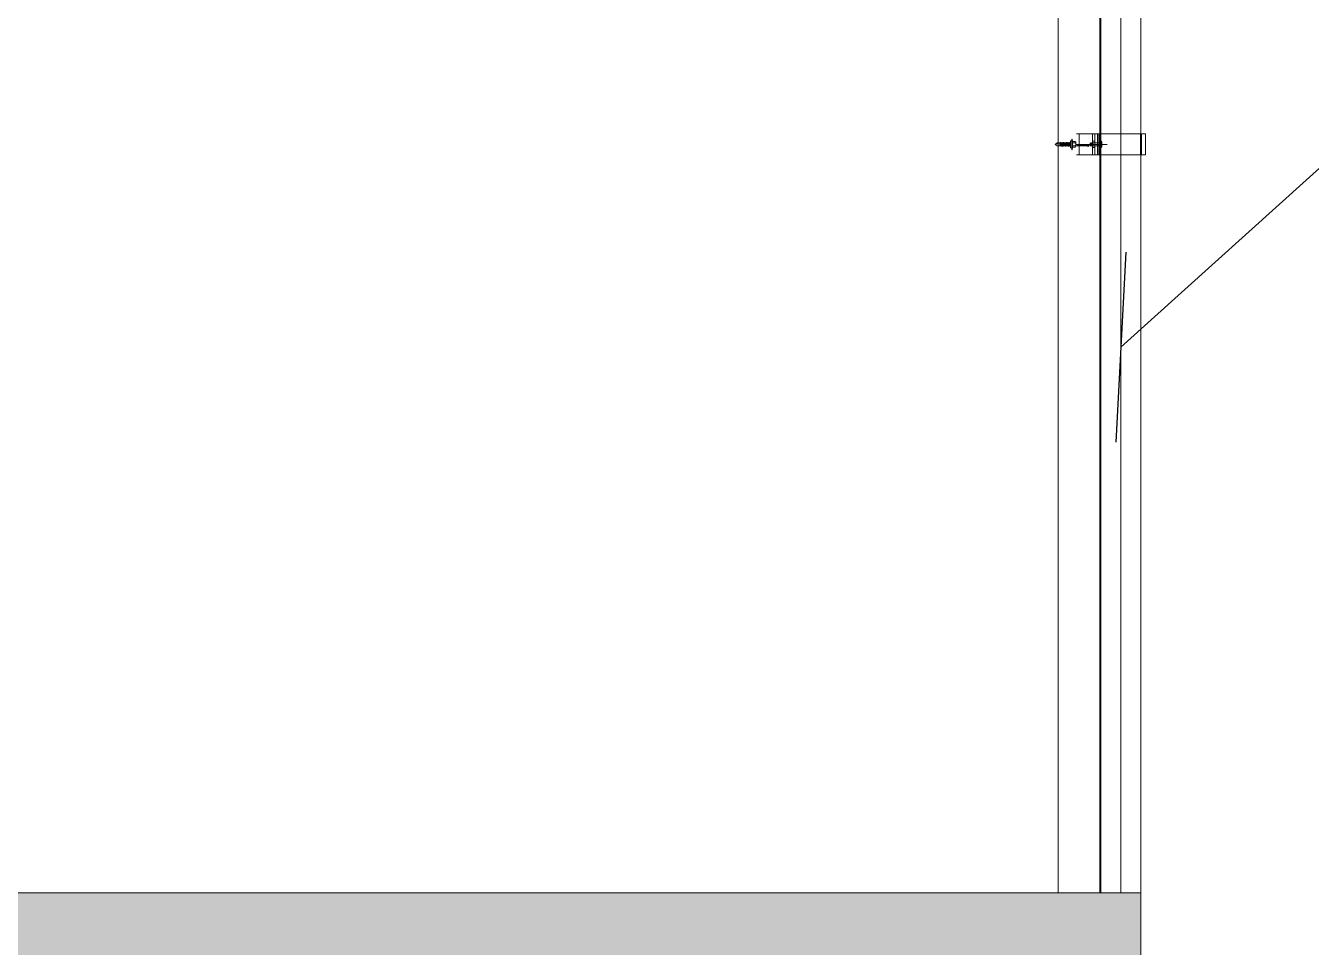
# Model space of a CAD drawing. Header units: metres. Extents: x 1610 to 5629, y 732 to 3974.
# Drawn here: x 1815.167 to 1816.886, y 899.526 to 900.758 of the extents above; entities that cross this region are included whole.
import ezdxf

# ---------------------------------------------------------------- set-up
doc = ezdxf.new("R2010")
doc.units = ezdxf.units.M
doc.header["$MEASUREMENT"] = 0
doc.layers.get('0').update_dxf_attribs({"lineweight": 0})
doc.styles.get("Standard").update_dxf_attribs({"font": 'verdana.ttf', "height": 0.23})
doc.styles.add('STYLE2', font='romant.shx', dxfattribs={"width": 0.8, "height": 4})
doc.dimstyles.get("Standard").update_dxf_attribs({"dimscale": 0, "dimtxt": 0.18, "dimasz": 0.18, "dimexe": 0.18, "dimexo": 0.0625, "dimgap": 0.09, "dimtad": 1, "dimtoh": 1, "dimzin": 0, "dimdsep": 46, "dimtxsty": 'Standard', "dimblk": 'OBLIQUE', "dimcen": 0.09, "dimse1": 1, "dimse2": 1, "dimadec": 0, "dimazin": 0, "dimtfac": 1, "dimtofl": 0, "dimtmove": 0, "dimatfit": 3, "dimldrblk": 'OBLIQUE', "dimfxl": 0, "dimtolj": 1, "dimtzin": 0, "dimarcsym": 0})

# ---------------------------------------------------------------- blocks, each defined once
blk = doc.blocks.new('SRW-20')
for p, q in [((-5.1, 1.7), (-2.7, 2)), ((-5.1, 1.7), (-5.1, 1.4)), ((-5.1, 1.4), (5.1, 1.4)), ((-3.4, 1.4), (-3.4, 0)), ((-3.4, 0), (3.4, 0)), ((-2.7, 4.7), (-2.7, 2)), ((-2.7, 2), (2.7, 2)), ((-2, 5.4), (2, 5.4)), ((-1.4, 4.7), (-1.4, 2)), ((1.4, 4.7), (1.4, 2)), ((2.7, 4.7), (2.7, 2)), ((5.1, 1.7), (2.7, 2)), ((3.4, 1.4), (3.4, 0)), ((5.1, 1.7), (5.1, 1.4)), ((-1.9, -0.4), (-1.4, 0)), ((-1.9, -1.9), (-1.4, -1.4)), ((-1.9, -3.3), (-1.4, -2.9)), ((-1.9, -4.7), (-1.4, -4.3)), ((-1.9, -6.1), (-1.4, -5.7)), ((-1.9, -7.5), (-1.4, -7.1)), ((-1.9, -8.9), (-1.4, -8.5)), ((-1.8, -0.6), (-1.4, -0.7)), ((-1.8, -2), (-1.4, -2.1)), ((-1.8, -3.4), (-1.4, -3.5)), ((-1.8, -4.9), (-1.4, -5)), ((-1.8, -6.3), (-1.4, -6.4)), ((-1.8, -7.7), (-1.4, -7.8)), ((-1.8, -9.1), (-1.4, -9.2)), ((-1.4, 0), (-1.4, 0)), ((-1.4, -0.7), (-1.4, -1.4)), ((-1.4, -2.1), (-1.4, -2.8)), ((-1.4, -3.5), (-1.4, -4.3)), ((-1.4, -5), (-1.4, -5.7)), ((-1.4, -6.4), (-1.4, -7.1)), ((-1.4, -7.8), (-1.4, -8.5)), ((-1.4, -9.2), (-1.4, -9.9)), ((-1.4, -9.9), (1.4, -9.9)), ((-1.4, -9.9), (-1.4, -12.6)), ((-1.3, -0.7), (0.9, 0)), ((-1.3, -1.4), (1.3, -0.6)), ((-1.3, -2.1), (1.3, -1.3)), ((-1.3, -2.8), (1.3, -2)), ((-1.3, -3.5), (1.3, -2.7)), ((-1.3, -4.2), (1.3, -3.4)), ((-1.3, -5), (1.3, -4.1)), ((-1.3, -5.7), (1.3, -4.8)), ((-1.3, -6.4), (1.3, -5.5)), ((-1.3, -7.1), (1.3, -6.3)), ((-1.3, -7.8), (1.3, -7)), ((-1.3, -8.5), (1.3, -7.7)), ((-1.3, -9.2), (1.3, -8.4)), ((-1.1, -9.9), (1.3, -9.1)), ((0, -14.6), (1, -9.9)), ((1.1, -9.9), (1.3, -9.8)), ((1.4, 0), (1.4, -0.6)), ((1.8, -0.7), (1.4, -0.6)), ((1.4, -1.3), (1.9, -0.9)), ((1.4, -1.3), (1.4, -2)), ((1.8, -2.1), (1.4, -2)), ((1.4, -2.7), (1.9, -2.3)), ((1.4, -2.7), (1.4, -3.4)), ((1.8, -3.5), (1.4, -3.4)), ((1.4, -4.1), (1.9, -3.7)), ((1.4, -4.1), (1.4, -4.8)), ((1.8, -4.9), (1.4, -4.8)), ((1.4, -5.5), (1.9, -5.1)), ((1.4, -5.5), (1.4, -6.3)), ((1.8, -6.3), (1.4, -6.3)), ((1.4, -6.9), (1.9, -6.5)), ((1.4, -7), (1.4, -7.7)), ((1.8, -7.8), (1.4, -7.7)), ((1.4, -8.4), (1.9, -7.9)), ((1.4, -8.4), (1.4, -9.1)), ((1.8, -9.2), (1.4, -9.1)), ((1.4, -9.8), (1.9, -9.4)), ((1.4, -9.8), (1.4, -9.9)), ((1.4, -9.9), (1.4, -12.6)), ((-1.4, -12.6), (0, -14.6)), ((0, -14.6), (1.4, -12.6))]:
    blk.add_line(p, q)
for centre, radius, start, end in [((-2, 4.7), 0.676, 0, 180), ((0, 3.7), 1.69, 36.8699, 143.1301), ((-1.3, -0.1), 0.101, 107.2492, 129.8295), ((2, 4.7), 0.676, 0, 180), ((-1.8, -0.5), 0.101, 129.8295, 257.9728), ((-1.8, -1.9), 0.101, 129.8295, 257.9728), ((-1.8, -3.3), 0.101, 129.8295, 257.9728), ((-1.8, -4.8), 0.101, 129.8295, 257.9728), ((-1.8, -6.2), 0.101, 129.8295, 257.9728), ((-1.8, -7.6), 0.101, 129.8295, 257.9728), ((-1.8, -9), 0.101, 129.8295, 257.9728), ((-1.4, -0.6), 0.101, 257.9728, 287.2492), ((-1.3, -1.5), 0.101, 107.2492, 129.8295), ((-1.4, -2), 0.101, 257.9728, 287.2492), ((-1.3, -2.9), 0.101, 107.2492, 129.8295), ((-1.4, -3.4), 0.101, 257.9728, 287.2492), ((-1.3, -4.3), 0.101, 107.2492, 129.8295), ((-1.4, -4.9), 0.101, 257.9728, 287.2492), ((-1.3, -5.8), 0.101, 107.2492, 129.8295), ((-1.4, -6.3), 0.101, 257.9728, 287.2492), ((-1.3, -7.2), 0.101, 107.2492, 129.8295), ((-1.4, -7.7), 0.101, 257.9728, 287.2492), ((-1.3, -8.6), 0.101, 107.2492, 129.8295), ((-1.4, -9.1), 0.101, 257.9728, 287.2492), ((1.4, -0.7), 0.101, 77.9728, 107.2492), ((1.3, -1.2), 0.101, 287.2492, 309.8295), ((1.3, -1.2), 0.101, 287.2492, 309.8295), ((1.4, -2.1), 0.101, 77.9728, 107.2492), ((1.3, -2.6), 0.101, 287.2492, 309.8295), ((1.3, -2.6), 0.101, 287.2492, 309.8295), ((1.4, -3.5), 0.101, 77.9728, 107.2492), ((1.4, -3.5), 0.101, 77.9728, 107.2492), ((1.3, -4), 0.101, 287.2492, 309.8295), ((1.4, -4.9), 0.101, 77.9728, 107.2492), ((1.3, -5.4), 0.101, 287.2492, 309.8295), ((1.4, -6.4), 0.101, 77.9728, 107.2492), ((1.3, -6.9), 0.101, 287.2492, 309.8295), ((1.4, -7.8), 0.101, 77.9728, 107.2492), ((1.3, -8.3), 0.101, 287.2492, 309.8295), ((1.4, -9.2), 0.101, 77.9728, 107.2492), ((1.3, -9.7), 0.101, 287.2492, 309.8295), ((1.8, -0.8), 0.101, 309.8295, 77.9728), ((1.8, -2.2), 0.101, 309.8295, 77.9728), ((1.8, -3.6), 0.101, 309.8295, 77.9728), ((1.8, -5), 0.101, 309.8295, 77.9728), ((1.8, -6.4), 0.101, 309.8295, 77.9728), ((1.8, -7.9), 0.101, 309.8295, 77.9728), ((1.8, -9.3), 0.101, 309.8295, 77.9728)]:
    blk.add_arc(centre, radius, start, end)
blk = doc.blocks.new('_Oblique')
at = {"color": 0, "linetype": 'ByBlock', "lineweight": -2}
blk.add_line((-0.5, -0.5), (0.5, 0.5), dxfattribs=at)

msp = doc.modelspace()

# ---------------------------------------------------------------- hatches: boundary and pattern name
h = msp.add_hatch()
h.set_pattern_fill('AR-CONC', scale=0.05, style=0)
h.set_pattern_definition([(50, (1796.65843, 899.36842), (0.35863, -0.031376), [0.0375, -0.4125]), (355, (1796.65843, 899.36842), (-0.069376, 0.376096), [0.03, -0.33]), (100.4514, (1796.6883, 899.3658), (0.2892547, 0.34472), [0.03187, -0.350571]), (46.1842, (1796.65843, 899.4684), (0.533621, -0.0827595), [0.05625, -0.61875]), (96.6356, (1796.7029, 899.4615), (0.467331, 0.487059), [0.047805, -0.525857]), (351.1842, (1796.6584, 899.4684), (0.467331, 0.48706), [0.045, -0.495]), (21, (1796.70843, 899.44342), (0.2984535, -0.2013094), [0.0375, -0.4125]), (326, (1796.70843, 899.44342), (0.121658, 0.362575), [0.03, -0.33]), (71.4514, (1796.7333, 899.42665), (0.4201113, 0.161265), [0.03187, -0.350571]), (37.5, (1796.65843, 899.36842), (0.0060799, 0.1664469), [0, -0.326, 0, -0.335, 0, -0.33125]), (7.5, (1796.65843, 899.36842), (0.1315348, 0.1972059), [0, -0.191, 0, -0.3185, 0, -0.12625]), (327.5, (1796.54693, 899.36842), (0.2669112, -0.0112774), [0, -0.125, 0, -0.39, 0, -0.5175]), (317.5, (1796.49693, 899.36842), (0.291593, 0.0500525), [0, -0.1625, 0, -0.259, 0, -0.3675])])
h.paths.add_polyline_path([(1816.6584, 899.5984), (1796.6584, 899.5984), (1796.6584, 899.3684), (1796.8884, 899.3684), (1796.8884, 899.453), (1816.4334, 899.428), (1816.4334, 899.3684), (1816.6584, 899.3684)])

# ---------------------------------------------------------------- linework, layer by layer
at = {"color": 7}
for p, q in [((1816.5478, 899.5984, -23.9169), (1816.5478, 901.9896, -55.5478)), ((1816.6584, 898.6691), (1816.6584, 901.9737)), ((1816.6036, 901.8611, 13.7092), (1816.6036, 899.5984, 0.0017)), ((1816.6038, 899.5984, -22.5056), (1816.6038, 901.8611, -50.785)), ((1816.6047, 901.8611, 13.7064), (1816.6047, 899.5984, 0)), ((1816.6316, 901.8611, 13.7065), (1816.6316, 899.5984, 0)), ((1816.6584, 901.8611, 13.7065), (1816.6584, 899.5984)), ((1816.5708, 900.5996, 1.5514), (1816.6132, 900.5996, 1.5514)), ((1816.5722, 900.6136, -0.6079), (1816.6646, 900.6136, 1.5514)), ((1816.5732, 900.5981, -0.6079), (1816.5734, 900.5985, -0.6079)), ((1816.5732, 900.5981, -0.6079), (1816.5742, 900.5983, -0.6079)), ((1816.5732, 900.5981, -0.6079), (1816.5734, 900.5977, -0.6079)), ((1816.5733, 900.5983, -0.6079), (1816.5753, 900.5984, -0.6079)), ((1816.5773, 900.5985, -0.6079), (1816.5734, 900.5985, -0.6079)), ((1816.5734, 900.5977, -0.6079), (1816.5755, 900.5979, -0.6079)), ((1816.5773, 900.5977, -0.6079), (1816.5734, 900.5977, -0.6079)), ((1816.5758, 900.6136, -0.6079), (1816.5758, 900.5856, -0.6079)), ((1816.5777, 900.5985, -0.6079), (1816.5773, 900.5985, -0.6079)), ((1816.578, 900.5977, -0.6079), (1816.5773, 900.5977, -0.6079)), ((1816.5776, 900.5977, -0.6079), (1816.5773, 900.5977, -0.6079)), ((1816.5779, 900.5985, -0.6079), (1816.5774, 900.5985, -0.6079)), ((1816.5781, 900.5977, -0.6079), (1816.5774, 900.5977, -0.6079)), ((1816.5777, 900.5985, -0.6079), (1816.5775, 900.5985, -0.6079)), ((1816.5777, 900.5977, -0.6079), (1816.5775, 900.5977, -0.6079)), ((1816.5776, 900.5981, -0.6079), (1816.5777, 900.5985, -0.6079)), ((1816.5779, 900.5985, -0.6079), (1816.5776, 900.5985, -0.6079)), ((1816.5777, 900.5978, -0.6079), (1816.5776, 900.5981, -0.6079)), ((1816.5777, 900.5985, -0.6079), (1816.5778, 900.5987, -0.6079)), ((1816.5777, 900.5978, -0.6079), (1816.5778, 900.5987, -0.6079)), ((1816.5777, 900.5978, -0.6079), (1816.5778, 900.5981, -0.6079)), ((1816.578, 900.5977, -0.6079), (1816.5777, 900.5977, -0.6079)), ((1816.5779, 900.5985, -0.6079), (1816.5778, 900.5987, -0.6079)), ((1816.5778, 900.5978, -0.6079), (1816.578, 900.5987, -0.6079)), ((1816.5778, 900.5981, -0.6079), (1816.5779, 900.5985, -0.6079)), ((1816.5778, 900.5981, -0.6079), (1816.5779, 900.5985, -0.6079)), ((1816.5778, 900.5978, -0.6079), (1816.5778, 900.5981, -0.6079)), ((1816.5778, 900.5978, -0.6079), (1816.578, 900.5981, -0.6079)), ((1816.5779, 900.5985, -0.6079), (1816.578, 900.5987, -0.6079)), ((1816.5781, 900.5985, -0.6079), (1816.5779, 900.5985, -0.6079)), ((1816.5781, 900.5977, -0.6079), (1816.5779, 900.5977, -0.6079)), ((1816.578, 900.5975, -0.6079), (1816.5783, 900.5987, -0.6079)), ((1816.578, 900.5985, -0.6079), (1816.578, 900.5987, -0.6079)), ((1816.578, 900.5977, -0.6079), (1816.5781, 900.5985, -0.6079)), ((1816.5783, 900.5985, -0.6079), (1816.578, 900.5985, -0.6079)), ((1816.578, 900.5981, -0.6079), (1816.578, 900.5985, -0.6079)), ((1816.578, 900.5975, -0.6079), (1816.578, 900.5977, -0.6079)), ((1816.578, 900.5975, -0.6079), (1816.5782, 900.5977, -0.6079)), ((1816.5781, 900.5985, -0.6079), (1816.5783, 900.5987, -0.6079)), ((1816.5781, 900.5977, -0.6079), (1816.5783, 900.5985, -0.6079)), ((1816.5782, 900.5975, -0.6079), (1816.5781, 900.5977, -0.6079)), ((1816.5782, 900.5975, -0.6079), (1816.5784, 900.5987, -0.6079)), ((1816.5782, 900.5977, -0.6079), (1816.5783, 900.5985, -0.6079)), ((1816.5784, 900.5977, -0.6079), (1816.5782, 900.5977, -0.6079)), ((1816.5782, 900.5975, -0.6079), (1816.5783, 900.5977, -0.6079)), ((1816.5783, 900.5985, -0.6079), (1816.5783, 900.5987, -0.6079)), ((1816.5783, 900.5985, -0.6079), (1816.5784, 900.5987, -0.6079)), ((1816.5785, 900.5985, -0.6079), (1816.5783, 900.5985, -0.6079)), ((1816.5783, 900.5977, -0.6079), (1816.5785, 900.5985, -0.6079)), ((1816.5786, 900.5977, -0.6079), (1816.5783, 900.5977, -0.6079)), ((1816.5784, 900.5975, -0.6079), (1816.5787, 900.5987, -0.6079)), ((1816.5785, 900.5985, -0.6079), (1816.5784, 900.5987, -0.6079)), ((1816.5784, 900.5977, -0.6079), (1816.5785, 900.5985, -0.6079)), ((1816.5784, 900.5975, -0.6079), (1816.5784, 900.5977, -0.6079)), ((1816.5784, 900.5975, -0.6079), (1816.5786, 900.5977, -0.6079)), ((1816.5785, 900.5985, -0.6079), (1816.5787, 900.5987, -0.6079)), ((1816.5787, 900.5985, -0.6079), (1816.5785, 900.5985, -0.6079)), ((1816.5786, 900.5975, -0.6079), (1816.5788, 900.5987, -0.6079)), ((1816.5786, 900.5977, -0.6079), (1816.5787, 900.5985, -0.6079)), ((1816.5786, 900.5977, -0.6079), (1816.5787, 900.5985, -0.6079)), ((1816.5788, 900.5977, -0.6079), (1816.5786, 900.5977, -0.6079)), ((1816.5786, 900.5975, -0.6079), (1816.5786, 900.5977, -0.6079)), ((1816.5786, 900.5975, -0.6079), (1816.5787, 900.5977, -0.6079)), ((1816.5787, 900.5985, -0.6079), (1816.5787, 900.5987, -0.6079)), ((1816.5787, 900.5985, -0.6079), (1816.5788, 900.5987, -0.6079)), ((1816.579, 900.5985, -0.6079), (1816.5787, 900.5985, -0.6079)), ((1816.5787, 900.5977, -0.6079), (1816.5789, 900.5985, -0.6079)), ((1816.579, 900.5977, -0.6079), (1816.5787, 900.5977, -0.6079)), ((1816.5789, 900.5985, -0.6079), (1816.5788, 900.5987, -0.6079)), ((1816.5788, 900.5977, -0.6079), (1816.579, 900.5985, -0.6079)), ((1816.5789, 900.5975, -0.6079), (1816.5788, 900.5977, -0.6079)), ((1816.5789, 900.5975, -0.6079), (1816.5791, 900.5987, -0.6079)), ((1816.5791, 900.5985, -0.6079), (1816.5789, 900.5985, -0.6079)), ((1816.5789, 900.5975, -0.6079), (1816.579, 900.5977, -0.6079)), ((1816.579, 900.5985, -0.6079), (1816.5791, 900.5987, -0.6079)), ((1816.579, 900.5975, -0.6079), (1816.5792, 900.5987, -0.6079)), ((1816.579, 900.5977, -0.6079), (1816.5791, 900.5985, -0.6079)), ((1816.579, 900.5977, -0.6079), (1816.5791, 900.5985, -0.6079)), ((1816.5792, 900.5977, -0.6079), (1816.579, 900.5977, -0.6079)), ((1816.579, 900.5975, -0.6079), (1816.579, 900.5977, -0.6079)), ((1816.579, 900.5975, -0.6079), (1816.5791, 900.5977, -0.6079)), ((1816.5791, 900.5985, -0.6079), (1816.5791, 900.5987, -0.6079)), ((1816.5791, 900.5985, -0.6079), (1816.5792, 900.5987, -0.6079)), ((1816.5794, 900.5985, -0.6079), (1816.5791, 900.5985, -0.6079)), ((1816.5791, 900.5977, -0.6079), (1816.5793, 900.5985, -0.6079)), ((1816.5794, 900.5977, -0.6079), (1816.5791, 900.5977, -0.6079)), ((1816.5793, 900.5985, -0.6079), (1816.5792, 900.5987, -0.6079)), ((1816.5792, 900.5977, -0.6079), (1816.5794, 900.5985, -0.6079)), ((1816.5793, 900.5975, -0.6079), (1816.5792, 900.5977, -0.6079)), ((1816.5793, 900.5975, -0.6079), (1816.5795, 900.5987, -0.6079)), ((1816.5795, 900.5985, -0.6079), (1816.5793, 900.5985, -0.6079)), ((1816.5793, 900.5975, -0.6079), (1816.5794, 900.5977, -0.6079)), ((1816.5794, 900.5985, -0.6079), (1816.5795, 900.5987, -0.6079)), ((1816.5794, 900.5975, -0.6079), (1816.5797, 900.5987, -0.6079)), ((1816.5794, 900.5977, -0.6079), (1816.5796, 900.5985, -0.6079)), ((1816.5794, 900.5977, -0.6079), (1816.5795, 900.5985, -0.6079)), ((1816.5797, 900.5977, -0.6079), (1816.5794, 900.5977, -0.6079)), ((1816.5794, 900.5975, -0.6079), (1816.5794, 900.5977, -0.6079)), ((1816.5794, 900.5975, -0.6079), (1816.5796, 900.5977, -0.6079)), ((1816.5796, 900.5985, -0.6079), (1816.5795, 900.5987, -0.6079)), ((1816.5795, 900.5985, -0.6079), (1816.5797, 900.5987, -0.6079)), ((1816.5798, 900.5985, -0.6079), (1816.5796, 900.5985, -0.6079)), ((1816.5796, 900.5977, -0.6079), (1816.5797, 900.5985, -0.6079)), ((1816.5798, 900.5977, -0.6079), (1816.5796, 900.5977, -0.6079)), ((1816.5797, 900.5975, -0.6079), (1816.5799, 900.5987, -0.6079)), ((1816.5797, 900.5985, -0.6079), (1816.5797, 900.5987, -0.6079)), ((1816.5797, 900.5977, -0.6079), (1816.5798, 900.5985, -0.6079)), ((1816.58, 900.5985, -0.6079), (1816.5797, 900.5985, -0.6079)), ((1816.5797, 900.5975, -0.6079), (1816.5797, 900.5977, -0.6079)), ((1816.5797, 900.5975, -0.6079), (1816.5798, 900.5977, -0.6079)), ((1816.5798, 900.5985, -0.6079), (1816.5799, 900.5987, -0.6079)), ((1816.5798, 900.5977, -0.6079), (1816.58, 900.5985, -0.6079)), ((1816.5798, 900.5977, -0.6079), (1816.58, 900.5985, -0.6079)), ((1816.5801, 900.5977, -0.6079), (1816.5798, 900.5977, -0.6079)), ((1816.5799, 900.5975, -0.6079), (1816.5798, 900.5977, -0.6079)), ((1816.58, 900.5985, -0.6079), (1816.5799, 900.5987, -0.6079)), ((1816.5799, 900.5975, -0.6079), (1816.5801, 900.5987, -0.6079)), ((1816.5799, 900.5975, -0.6079), (1816.58, 900.5977, -0.6079)), ((1816.58, 900.5985, -0.6079), (1816.5801, 900.5987, -0.6079)), ((1816.5802, 900.5985, -0.6079), (1816.58, 900.5985, -0.6079)), ((1816.58, 900.5977, -0.6079), (1816.5801, 900.5985, -0.6079)), ((1816.5802, 900.5977, -0.6079), (1816.58, 900.5977, -0.6079)), ((1816.5801, 900.5975, -0.6079), (1816.5803, 900.5987, -0.6079)), ((1816.5801, 900.5985, -0.6079), (1816.5801, 900.5987, -0.6079)), ((1816.5801, 900.5977, -0.6079), (1816.5802, 900.5985, -0.6079)), ((1816.5804, 900.5985, -0.6079), (1816.5801, 900.5985, -0.6079)), ((1816.5801, 900.5975, -0.6079), (1816.5802, 900.5977, -0.6079)), ((1816.5801, 900.5975, -0.6079), (1816.5801, 900.5977, -0.6079)), ((1816.5802, 900.5985, -0.6079), (1816.5803, 900.5987, -0.6079)), ((1816.5802, 900.5977, -0.6079), (1816.5804, 900.5985, -0.6079)), ((1816.5802, 900.5977, -0.6079), (1816.5804, 900.5985, -0.6079)), ((1816.5805, 900.5977, -0.6079), (1816.5802, 900.5977, -0.6079)), ((1816.5803, 900.5975, -0.6079), (1816.5802, 900.5977, -0.6079)), ((1816.5804, 900.5985, -0.6079), (1816.5803, 900.5987, -0.6079)), ((1816.5803, 900.5975, -0.6079), (1816.5805, 900.5987, -0.6079)), ((1816.5803, 900.5975, -0.6079), (1816.5804, 900.5977, -0.6079)), ((1816.5804, 900.5985, -0.6079), (1816.5805, 900.5987, -0.6079)), ((1816.5806, 900.5985, -0.6079), (1816.5804, 900.5985, -0.6079)), ((1816.5804, 900.5977, -0.6079), (1816.5805, 900.5985, -0.6079)), ((1816.5806, 900.5977, -0.6079), (1816.5804, 900.5977, -0.6079)), ((1816.5805, 900.5975, -0.6079), (1816.5808, 900.5987, -0.6079)), ((1816.5805, 900.5985, -0.6079), (1816.5805, 900.5987, -0.6079)), ((1816.5805, 900.5977, -0.6079), (1816.5806, 900.5985, -0.6079)), ((1816.5808, 900.5985, -0.6079), (1816.5805, 900.5985, -0.6079)), ((1816.5805, 900.5975, -0.6079), (1816.5805, 900.5977, -0.6079)), ((1816.5805, 900.5975, -0.6079), (1816.5807, 900.5977, -0.6079)), ((1816.5806, 900.5985, -0.6079), (1816.5808, 900.5987, -0.6079)), ((1816.5806, 900.5977, -0.6079), (1816.5808, 900.5985, -0.6079)), ((1816.5807, 900.5975, -0.6079), (1816.5806, 900.5977, -0.6079)), ((1816.5807, 900.5975, -0.6079), (1816.5809, 900.5987, -0.6079)), ((1816.5807, 900.5977, -0.6079), (1816.5808, 900.5985, -0.6079)), ((1816.5877, 900.5977, -0.6079), (1816.5807, 900.5977, -0.6079)), ((1816.5807, 900.5975, -0.6079), (1816.5808, 900.5977, -0.6079)), ((1816.5808, 900.5985, -0.6079), (1816.5808, 900.5987, -0.6079)), ((1816.5808, 900.5985, -0.6079), (1816.5809, 900.5987, -0.6079)), ((1816.5877, 900.5985, -0.6079), (1816.5808, 900.5985, -0.6079)), ((1816.5808, 900.5977, -0.6079), (1816.581, 900.5985, -0.6079)), ((1816.581, 900.5985, -0.6079), (1816.5809, 900.5987, -0.6079)), ((1816.5813, 900.5985, -0.6079), (1816.5809, 900.5985, -0.6079)), ((1816.5816, 900.5977, -0.6079), (1816.5809, 900.5977, -0.6079)), ((1816.5812, 900.5977, -0.6079), (1816.5809, 900.5977, -0.6079)), ((1816.5813, 900.5985, -0.6079), (1816.5811, 900.5985, -0.6079)), ((1816.5813, 900.5985, -0.6079), (1816.5815, 900.5987, -0.6079)), ((1816.5813, 900.5978, -0.6079), (1816.5815, 900.5987, -0.6079)), ((1816.5813, 900.5981, -0.6079), (1816.5813, 900.5985, -0.6079)), ((1816.5813, 900.5978, -0.6079), (1816.5813, 900.5981, -0.6079)), ((1816.5813, 900.5978, -0.6079), (1816.5814, 900.5981, -0.6079)), ((1816.5814, 900.5981, -0.6079), (1816.5815, 900.5985, -0.6079)), ((1816.5816, 900.5977, -0.6079), (1816.5814, 900.5977, -0.6079)), ((1816.5815, 900.5985, -0.6079), (1816.5815, 900.5987, -0.6079)), ((1816.5818, 900.5985, -0.6079), (1816.5815, 900.5985, -0.6079)), ((1816.5816, 900.5977, -0.6079), (1816.5818, 900.5985, -0.6079)), ((1816.5817, 900.5975, -0.6079), (1816.5816, 900.5977, -0.6079)), ((1816.5817, 900.5975, -0.6079), (1816.5819, 900.5987, -0.6079)), ((1816.5817, 900.5975, -0.6079), (1816.5818, 900.5977, -0.6079)), ((1816.5818, 900.5985, -0.6079), (1816.5819, 900.5987, -0.6079)), ((1816.5818, 900.5977, -0.6079), (1816.5819, 900.5985, -0.6079)), ((1816.582, 900.5977, -0.6079), (1816.5818, 900.5977, -0.6079)), ((1816.5819, 900.5985, -0.6079), (1816.5819, 900.5987, -0.6079)), ((1816.5822, 900.5985, -0.6079), (1816.5819, 900.5985, -0.6079)), ((1816.582, 900.5977, -0.6079), (1816.5822, 900.5985, -0.6079)), ((1816.5821, 900.5975, -0.6079), (1816.582, 900.5977, -0.6079)), ((1816.5821, 900.5975, -0.6079), (1816.5823, 900.5987, -0.6079)), ((1816.5821, 900.5975, -0.6079), (1816.5822, 900.5977, -0.6079)), ((1816.5822, 900.5985, -0.6079), (1816.5823, 900.5987, -0.6079)), ((1816.5822, 900.5977, -0.6079), (1816.5823, 900.5985, -0.6079)), ((1816.5824, 900.5977, -0.6079), (1816.5822, 900.5977, -0.6079)), ((1816.5823, 900.5985, -0.6079), (1816.5823, 900.5987, -0.6079)), ((1816.5826, 900.5985, -0.6079), (1816.5823, 900.5985, -0.6079)), ((1816.5824, 900.5977, -0.6079), (1816.5826, 900.5985, -0.6079)), ((1816.5825, 900.5975, -0.6079), (1816.5824, 900.5977, -0.6079)), ((1816.5825, 900.5975, -0.6079), (1816.5827, 900.5987, -0.6079)), ((1816.5825, 900.5975, -0.6079), (1816.5826, 900.5977, -0.6079)), ((1816.5826, 900.5985, -0.6079), (1816.5827, 900.5987, -0.6079)), ((1816.5826, 900.5977, -0.6079), (1816.5828, 900.5985, -0.6079)), ((1816.5829, 900.5977, -0.6079), (1816.5826, 900.5977, -0.6079)), ((1816.5828, 900.5985, -0.6079), (1816.5827, 900.5987, -0.6079)), ((1816.583, 900.5985, -0.6079), (1816.5828, 900.5985, -0.6079)), ((1816.5829, 900.5975, -0.6079), (1816.5831, 900.5987, -0.6079)), ((1816.5829, 900.5977, -0.6079), (1816.583, 900.5985, -0.6079)), ((1816.5829, 900.5975, -0.6079), (1816.5829, 900.5977, -0.6079)), ((1816.5829, 900.5975, -0.6079), (1816.583, 900.5977, -0.6079)), ((1816.583, 900.5985, -0.6079), (1816.5831, 900.5987, -0.6079)), ((1816.583, 900.5977, -0.6079), (1816.5832, 900.5985, -0.6079)), ((1816.5833, 900.5977, -0.6079), (1816.583, 900.5977, -0.6079)), ((1816.5832, 900.5985, -0.6079), (1816.5831, 900.5987, -0.6079)), ((1816.5834, 900.5985, -0.6079), (1816.5832, 900.5985, -0.6079)), ((1816.5833, 900.5975, -0.6079), (1816.5836, 900.5987, -0.6079)), ((1816.5833, 900.5977, -0.6079), (1816.5834, 900.5985, -0.6079)), ((1816.5833, 900.5975, -0.6079), (1816.5833, 900.5977, -0.6079)), ((1816.5833, 900.5975, -0.6079), (1816.5835, 900.5977, -0.6079)), ((1816.5834, 900.5985, -0.6079), (1816.5836, 900.5987, -0.6079)), ((1816.5835, 900.5977, -0.6079), (1816.5836, 900.5985, -0.6079)), ((1816.5837, 900.5977, -0.6079), (1816.5835, 900.5977, -0.6079)), ((1816.5836, 900.5985, -0.6079), (1816.5836, 900.5987, -0.6079)), ((1816.5838, 900.5985, -0.6079), (1816.5836, 900.5985, -0.6079)), ((1816.5837, 900.5975, -0.6079), (1816.584, 900.5987, -0.6079)), ((1816.5837, 900.5977, -0.6079), (1816.5838, 900.5985, -0.6079)), ((1816.5837, 900.5975, -0.6079), (1816.5839, 900.5977, -0.6079)), ((1816.5837, 900.5975, -0.6079), (1816.5837, 900.5977, -0.6079)), ((1816.5838, 900.5985, -0.6079), (1816.584, 900.5987, -0.6079)), ((1816.5839, 900.5977, -0.6079), (1816.584, 900.5985, -0.6079)), ((1816.5843, 900.5985, -0.6079), (1816.5839, 900.5985, -0.6079)), ((1816.5841, 900.5977, -0.6079), (1816.5839, 900.5977, -0.6079)), ((1816.5846, 900.5977, -0.6079), (1816.5839, 900.5977, -0.6079)), ((1816.584, 900.5985, -0.6079), (1816.584, 900.5987, -0.6079)), ((1816.5843, 900.5985, -0.6079), (1816.584, 900.5985, -0.6079)), ((1816.5842, 900.5977, -0.6079), (1816.584, 900.5977, -0.6079)), ((1816.5841, 900.5977, -0.6079), (1816.5843, 900.5985, -0.6079)), ((1816.5843, 900.5985, -0.6079), (1816.5841, 900.5985, -0.6079)), ((1816.5842, 900.5975, -0.6079), (1816.5841, 900.5977, -0.6079)), ((1816.5842, 900.5975, -0.6079), (1816.5844, 900.5987, -0.6079)), ((1816.5842, 900.5975, -0.6079), (1816.5843, 900.5977, -0.6079)), ((1816.5843, 900.5985, -0.6079), (1816.5844, 900.5987, -0.6079)), ((1816.5843, 900.5985, -0.6079), (1816.5845, 900.5987, -0.6079)), ((1816.5843, 900.5978, -0.6079), (1816.5845, 900.5987, -0.6079)), ((1816.5843, 900.5977, -0.6079), (1816.5844, 900.5985, -0.6079)), ((1816.5843, 900.5981, -0.6079), (1816.5843, 900.5985, -0.6079)), ((1816.5843, 900.5978, -0.6079), (1816.5843, 900.5981, -0.6079)), ((1816.5843, 900.5978, -0.6079), (1816.5844, 900.5981, -0.6079)), ((1816.5844, 900.5985, -0.6079), (1816.5844, 900.5987, -0.6079)), ((1816.5844, 900.5981, -0.6079), (1816.5845, 900.5985, -0.6079)), ((1816.5846, 900.5977, -0.6079), (1816.5844, 900.5977, -0.6079)), ((1816.5845, 900.5985, -0.6079), (1816.5845, 900.5987, -0.6079)), ((1816.5848, 900.5985, -0.6079), (1816.5845, 900.5985, -0.6079)), ((1816.5846, 900.5977, -0.6079), (1816.5848, 900.5985, -0.6079)), ((1816.5847, 900.5975, -0.6079), (1816.5846, 900.5977, -0.6079)), ((1816.5847, 900.5975, -0.6079), (1816.5849, 900.5987, -0.6079)), ((1816.5847, 900.5975, -0.6079), (1816.5848, 900.5977, -0.6079)), ((1816.5848, 900.5985, -0.6079), (1816.5849, 900.5987, -0.6079)), ((1816.5848, 900.5977, -0.6079), (1816.5849, 900.5985, -0.6079)), ((1816.585, 900.5977, -0.6079), (1816.5848, 900.5977, -0.6079)), ((1816.5849, 900.5985, -0.6079), (1816.5849, 900.5987, -0.6079)), ((1816.5852, 900.5985, -0.6079), (1816.5849, 900.5985, -0.6079)), ((1816.585, 900.5977, -0.6079), (1816.5852, 900.5985, -0.6079)), ((1816.5851, 900.5975, -0.6079), (1816.585, 900.5977, -0.6079)), ((1816.5851, 900.5975, -0.6079), (1816.5853, 900.5987, -0.6079)), ((1816.5851, 900.5975, -0.6079), (1816.5852, 900.5977, -0.6079)), ((1816.5852, 900.5985, -0.6079), (1816.5853, 900.5987, -0.6079)), ((1816.5852, 900.5977, -0.6079), (1816.5854, 900.5985, -0.6079)), ((1816.5855, 900.5977, -0.6079), (1816.5852, 900.5977, -0.6079)), ((1816.5854, 900.5985, -0.6079), (1816.5853, 900.5987, -0.6079)), ((1816.5856, 900.5985, -0.6079), (1816.5854, 900.5985, -0.6079)), ((1816.5855, 900.5975, -0.6079), (1816.5857, 900.5987, -0.6079)), ((1816.5855, 900.5977, -0.6079), (1816.5856, 900.5985, -0.6079)), ((1816.5855, 900.5975, -0.6079), (1816.5855, 900.5977, -0.6079)), ((1816.5855, 900.5975, -0.6079), (1816.5856, 900.5977, -0.6079)), ((1816.5856, 900.5985, -0.6079), (1816.5857, 900.5987, -0.6079)), ((1816.5856, 900.5977, -0.6079), (1816.5858, 900.5985, -0.6079)), ((1816.5859, 900.5977, -0.6079), (1816.5856, 900.5977, -0.6079)), ((1816.5858, 900.5985, -0.6079), (1816.5857, 900.5987, -0.6079)), ((1816.586, 900.5985, -0.6079), (1816.5858, 900.5985, -0.6079)), ((1816.5859, 900.5975, -0.6079), (1816.5861, 900.5987, -0.6079)), ((1816.5859, 900.5977, -0.6079), (1816.586, 900.5985, -0.6079)), ((1816.5859, 900.5975, -0.6079), (1816.5859, 900.5977, -0.6079)), ((1816.5859, 900.5975, -0.6079), (1816.586, 900.5977, -0.6079)), ((1816.586, 900.5985, -0.6079), (1816.5861, 900.5987, -0.6079)), ((1816.586, 900.5977, -0.6079), (1816.5862, 900.5985, -0.6079)), ((1816.5863, 900.5977, -0.6079), (1816.586, 900.5977, -0.6079)), ((1816.5862, 900.5985, -0.6079), (1816.5861, 900.5987, -0.6079)), ((1816.5864, 900.5985, -0.6079), (1816.5862, 900.5985, -0.6079)), ((1816.5863, 900.5975, -0.6079), (1816.5866, 900.5987, -0.6079)), ((1816.5863, 900.5977, -0.6079), (1816.5864, 900.5985, -0.6079)), ((1816.5863, 900.5975, -0.6079), (1816.5863, 900.5977, -0.6079)), ((1816.5863, 900.5975, -0.6079), (1816.5865, 900.5977, -0.6079)), ((1816.5864, 900.5985, -0.6079), (1816.5866, 900.5987, -0.6079)), ((1816.5865, 900.5977, -0.6079), (1816.5866, 900.5985, -0.6079)), ((1816.5867, 900.5977, -0.6079), (1816.5865, 900.5977, -0.6079)), ((1816.5866, 900.5985, -0.6079), (1816.5866, 900.5987, -0.6079)), ((1816.5869, 900.5985, -0.6079), (1816.5866, 900.5985, -0.6079)), ((1816.5867, 900.5977, -0.6079), (1816.5869, 900.5985, -0.6079)), ((1816.5868, 900.5975, -0.6079), (1816.5867, 900.5977, -0.6079)), ((1816.5868, 900.5975, -0.6079), (1816.587, 900.5987, -0.6079)), ((1816.5868, 900.5975, -0.6079), (1816.5869, 900.5977, -0.6079)), ((1816.5869, 900.5985, -0.6079), (1816.587, 900.5987, -0.6079)), ((1816.5869, 900.5977, -0.6079), (1816.587, 900.5985, -0.6079)), ((1816.5871, 900.5977, -0.6079), (1816.5869, 900.5977, -0.6079)), ((1816.587, 900.5985, -0.6079), (1816.587, 900.5987, -0.6079)), ((1816.5873, 900.5985, -0.6079), (1816.587, 900.5985, -0.6079)), ((1816.5871, 900.5977, -0.6079), (1816.5873, 900.5985, -0.6079)), ((1816.5872, 900.5975, -0.6079), (1816.5871, 900.5977, -0.6079)), ((1816.5872, 900.5975, -0.6079), (1816.5874, 900.5987, -0.6079)), ((1816.5872, 900.5975, -0.6079), (1816.5873, 900.5977, -0.6079)), ((1816.5873, 900.5985, -0.6079), (1816.5874, 900.5987, -0.6079)), ((1816.5873, 900.5977, -0.6079), (1816.5874, 900.5985, -0.6079)), ((1816.5874, 900.5985, -0.6079), (1816.5874, 900.5987, -0.6079)), ((1816.5877, 900.5967, -0.6079), (1816.5877, 900.5995, -0.6079)), ((1816.5878, 900.5996, -0.6079), (1816.5878, 900.5996, -0.6079)), ((1816.5878, 900.5966, -0.6079), (1816.5878, 900.5966, -0.6079)), ((1816.5879, 900.5967, -0.6079), (1816.5879, 900.5995, -0.6079)), ((1816.5888, 900.5985, -0.6079), (1816.5879, 900.5985, -0.6079)), ((1816.5888, 900.5977, -0.6079), (1816.5879, 900.5977, -0.6079)), ((1816.5888, 900.5991, -0.6079), (1816.588, 900.5991, -0.6079)), ((1816.5888, 900.5971, -0.6079), (1816.588, 900.5971, -0.6079)), ((1816.5889, 900.5988, -0.6079), (1816.5889, 900.599, -0.6079)), ((1816.5889, 900.5974, -0.6079), (1816.5889, 900.5988, -0.6079)), ((1816.5889, 900.5976, -0.6079), (1816.5889, 900.5986, -0.6079)), ((1816.5889, 900.5972, -0.6079), (1816.5889, 900.5974, -0.6079)), ((1816.5906, 900.6013, 1.5514), (1816.5902, 900.5996, 1.5514)), ((1816.5907, 900.5978, 1.5514), (1816.5902, 900.5996, 1.5514)), ((1816.5908, 900.6017, 1.5514), (1816.5906, 900.6013, 1.5514)), ((1816.5906, 900.6013, 1.5514), (1816.5907, 900.5978, 1.5514)), ((1816.5906, 900.6013, 1.5514), (1816.592, 900.5975, 1.5514)), ((1816.5906, 900.6002, 1.5514), (1816.5915, 900.5978, 1.5514)), ((1816.5907, 900.599, 1.5514), (1816.5912, 900.5975, 1.5514)), ((1816.5912, 900.5975, 1.5514), (1816.5907, 900.5978, 1.5514)), ((1816.5908, 900.6017, 1.5514), (1816.5922, 900.5978, 1.5514)), ((1816.5913, 900.6013, 1.5514), (1816.5908, 900.6017, 1.5514)), ((1816.5915, 900.5978, 1.5514), (1816.5912, 900.5975, 1.5514)), ((1816.5916, 900.6017, 1.5514), (1816.5913, 900.6013, 1.5514)), ((1816.5913, 900.6013, 1.5514), (1816.5927, 900.5975, 1.5514)), ((1816.592, 900.5975, 1.5514), (1816.5915, 900.5978, 1.5514)), ((1816.5916, 900.6017, 1.5514), (1816.593, 900.5978, 1.5514)), ((1816.5921, 900.6013, 1.5514), (1816.5916, 900.6017, 1.5514)), ((1816.5922, 900.5978, 1.5514), (1816.592, 900.5975, 1.5514)), ((1816.5923, 900.6017, 1.5514), (1816.5921, 900.6013, 1.5514)), ((1816.5921, 900.6013, 1.5514), (1816.5935, 900.5975, 1.5514)), ((1816.5927, 900.5975, 1.5514), (1816.5922, 900.5978, 1.5514)), ((1816.5923, 900.6017, 1.5514), (1816.5937, 900.5978, 1.5514)), ((1816.5928, 900.6013, 1.5514), (1816.5923, 900.6017, 1.5514)), ((1816.593, 900.5978, 1.5514), (1816.5927, 900.5975, 1.5514)), ((1816.593, 900.6017, 1.5514), (1816.5928, 900.6013, 1.5514)), ((1816.5928, 900.6013, 1.5514), (1816.594, 900.5981, 1.5514)), ((1816.5935, 900.6013, 1.5514), (1816.593, 900.6017, 1.5514)), ((1816.593, 900.6017, 1.5514), (1816.594, 900.5991, 1.5514)), ((1816.5935, 900.5975, 1.5514), (1816.593, 900.5978, 1.5514)), ((1816.5938, 900.6017, 1.5514), (1816.5935, 900.6013, 1.5514)), ((1816.5935, 900.6013, 1.5514), (1816.594, 900.6001, 1.5514)), ((1816.5937, 900.5978, 1.5514), (1816.5935, 900.5975, 1.5514)), ((1816.594, 900.5977, 1.5514), (1816.5937, 900.5978, 1.5514)), ((1816.5938, 900.6017, 1.5514), (1816.594, 900.6011, 1.5514)), ((1816.5939, 900.5856, -0.6079), (1816.5939, 900.6136, -0.6079)), ((1816.594, 900.6027, 1.5514), (1816.594, 900.5964, 1.5514)), ((1816.6059, 900.6017, 1.5514), (1816.594, 900.6017, 1.5514)), ((1816.6059, 900.5975, 1.5514), (1816.594, 900.5975, 1.5514)), ((1816.5943, 900.6038, 1.5514), (1816.5968, 900.6038, 1.5514)), ((1816.5968, 900.6136, 1.5514), (1816.5968, 900.5856, 1.5514)), ((1816.6003, 900.6136, 1.5514), (1816.6003, 900.5856, 1.5514)), ((1816.602, 900.6136, 1.5514), (1816.602, 900.5856, 1.5514)), ((1816.6034, 900.6136, 1.5514), (1816.6034, 900.5856, 1.5514)), ((1816.6059, 900.6038, 1.5514), (1816.6034, 900.6038, 1.5514)), ((1816.6062, 900.6027, 1.5514), (1816.6062, 900.5964, 1.5514)), ((1816.658, 900.6136, 1.5514), (1816.658, 900.5856, 1.5514)), ((1816.6594, 900.6136, 1.5514), (1816.6594, 900.5856, 1.5514)), ((1816.6646, 900.6136, 1.5514), (1816.6646, 900.5856, 1.5514)), ((1816.5722, 900.5856, -0.6079), (1816.6646, 900.5856, 1.5514)), ((1816.5943, 900.5954, 1.5514), (1816.5968, 900.5954, 1.5514)), ((1816.6059, 900.5954, 1.5514), (1816.6034, 900.5954, 1.5514)), ((1796.6584, 899.5984), (1816.6584, 899.5984)), ((1796.6584, 899.5984), (1816.6584, 899.5984))]:
    msp.add_line(p, q, dxfattribs=at)
for centre, radius, start, end in [((1816.5957, 900.6027, 1.5514), 0.00175, 143.1301, 216.8699), ((1816.6005, 900.5996, 1.5514), 0.00647, 161.0754, 198.9246), ((1816.5957, 900.5964, 1.5514), 0.00175, 143.1301, 216.8699), ((1816.6045, 900.6027, 1.5514), 0.00175, 323.1301, 36.8699), ((1816.5998, 900.5996, 1.5514), 0.00647, 341.0754, 18.9246), ((1816.6045, 900.5964, 1.5514), 0.00175, 323.1301, 36.8699)]:
    msp.add_arc(centre, radius, start, end, dxfattribs=at)
at = {"color": 7, "extrusion": (0, 0, -1)}
for centre, major_axis, start_param, end_param in [((1816.5749, 900.598, -0.6079), (0.000403, 0.000403), -0.014914, 1.083044), ((1816.5878, 900.5995, -0.6079), (0.000071, 0.000071), 3.926991, 5.497787), ((1816.5878, 900.5967, -0.6079), (0.000071, 0.000071), 2.356195, 3.926991), ((1816.5878, 900.5995, -0.6079), (-0.000071, 0.000071), 0.785398, 2.356194), ((1816.5878, 900.5967, -0.6079), (-0.000071, 0.000071), 2.356194, 3.926991), ((1816.588, 900.5992, -0.6079), (-0.0000473, 0.0000473), 3.926991, 5.497787), ((1816.588, 900.597, -0.6079), (-0.0000473, 0.0000473), 5.497787, 7.068584), ((1816.5879, 900.5989, -0.6079), (-0.000706, 0.000706), 2.150371, 2.787669), ((1816.5888, 900.599, -0.6079), (-0.000071, 0.000071), 0.785398, 2.356194), ((1816.5879, 900.5981, -0.6079), (-0.000706, 0.000706), 1.92472, 2.787669), ((1816.5879, 900.5973, -0.6079), (-0.000706, 0.000706), 1.92472, 2.562018), ((1816.5888, 900.5972, -0.6079), (-0.000071, 0.000071), 2.356194, 3.926991)]:
    msp.add_ellipse(centre, major_axis=major_axis, ratio=1, start_param=start_param, end_param=end_param, dxfattribs=at)

# ---------------------------------------------------------------- block references
at = {"color": 7, "xscale": -0.001398721760097, "yscale": 0.001398721760097, "zscale": 0.0013987217597591, "rotation": 270}
msp.add_blockref('SRW-20', (1816.5641, 900.5997, -0.6079), dxfattribs=at)

# ---------------------------------------------------------------- leaders
at = {"color": 7, "ltscale": 2}
msp.add_leader([(1816.6316, 900.3285, 10.3045), (1817.5691, 901.1738, 10.3045), (1818.348, 901.1738, 10.3045)], dimstyle='Standard', override={"dimscale": 1, "dimtxt": 0.24, "dimgap": 0, "dimtad": 0, "dimtxsty": 'STYLE2'}, dxfattribs=at)

doc.saveas('drawing.dxf')
